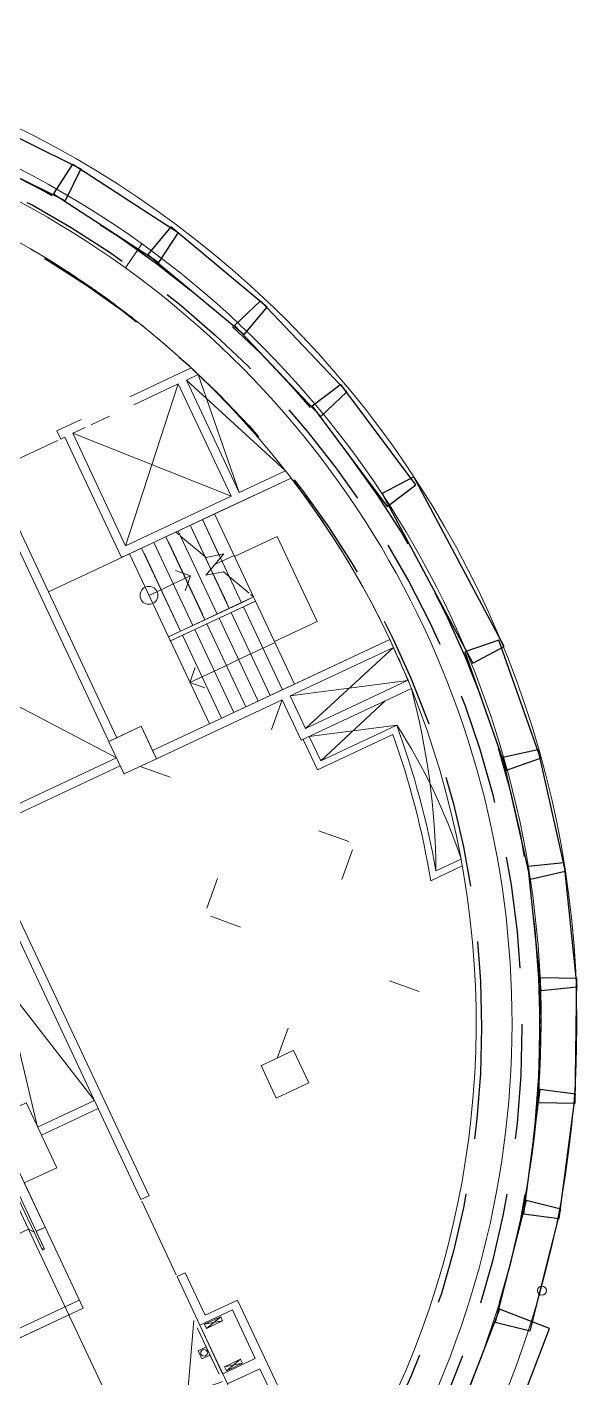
# Model space of a CAD drawing. Header units: metres. Extents: x 286532 to 329498, y 7396783 to 7466136.
# Drawn here: x 327089.9 to 327102.18, y 7397503.35 to 7397533.52 of the extents above; entities that cross this region are included whole.
import ezdxf

# ---------------------------------------------------------------- set-up
doc = ezdxf.new("R2010")
doc.units = ezdxf.units.M
doc.header["$LTSCALE"] = 10
doc.linetypes.add('L2$0$CONTINUO', pattern=[0])
doc.linetypes.add('L2$0$HIDDENX2', pattern=[0.75, 0.5, -0.25])
doc.layers.get('0').update_dxf_attribs({"color": 255})
doc.layers.add('_  ARQ-AUX-001', color=1, linetype='Continuous', lineweight=5)
doc.layers.add('L2$0$X3$0$AR-EQUIPAMENTO VISTA', color=1, linetype='Continuous', lineweight=9)
doc.layers.add('L2$0$AR-PROJEÇÃO', color=1, linetype='Continuous')

# ---------------------------------------------------------------- blocks, each defined once
blk = doc.blocks.new('ESTAÇÃO 2 - AGUABRANCA_120320_dwg_L2$0$X3$0$Tetra-ER - ER h_8_00m-2033579-NÍVEL 699_90m - INTERMEDIÁRIO 3-2366069-IMPLANTAÇÃO ÁGUA BRANCA')
at = {"layer": 'L2$0$X3$0$AR-EQUIPAMENTO VISTA', "color": 7}
for p, q in [((-0.58, -6.928), (0.58, -6.928)), ((0, -6.928), (0, -13.856)), ((-0.5, -14.116), (-0.58, -14.116)), ((0.5, -15.552), (0.5, -14.116)), ((0.85, -14.116), (0.63, -14.116)), ((-0.63, -16.106), (-0.58, -16.106)), ((0.58, -16.106), (0.63, -16.106))]:
    blk.add_line(p, q, dxfattribs=at)
at = {"layer": 'L2$0$X3$0$AR-EQUIPAMENTO VISTA', "color": 7, "flags": 128}
for points in [[(-0.63, -16.105), (-0.63, -15.666), (-0.63, -14.366), (-0.63, -13.288), (-0.63, -5.128), (-0.58, -5.128), (-0.58, -13.288), (-0.58, -14.366), (-0.58, -15.666), (-0.58, -16.105)], [(0.63, -16.105), (0.63, -15.666), (0.63, -14.366), (0.63, -13.288), (0.63, -5.128), (0.58, -5.128), (0.58, -13.288), (0.58, -14.366), (0.58, -15.666), (0.58, -16.105)], [(-0.63, -14.116), (-0.85, -14.116), (-0.85, -13.856), (-0.63, -13.856), (-0.85, -13.856), (-0.85, -6.928), (-0.63, -6.928)], [(-0.5, -6.928), (-0.5, -13.856), (-0.5, -14.116), (-0.5, -15.552), (-0.58, -15.666)], [(0.5, -6.928), (0.5, -13.856), (0.58, -13.856), (-0.58, -13.856), (-0.5, -13.856)], [(0.63, -6.928), (0.85, -6.928), (0.85, -12.975)], [(0.58, -14.116), (0.5, -14.116), (0.5, -13.856)], [(-0.63, -15.666), (-0.85, -15.666), (-0.85, -14.116)], [(0.85, -14.575), (0.85, -15.666), (0.63, -15.666)], [(0.85, -15.666), (0.85, -17.666), (-0.85, -17.666), (-0.85, -15.666)], [(0.58, -15.666), (0.5, -15.552), (-0.5, -15.552)]]:
    blk.add_lwpolyline(points, dxfattribs=at)
blk.add_lwpolyline([(0.63, -13.856), (0.85, -13.856)], close=True, dxfattribs=at)
blk = doc.blocks.new('ESTAÇÃO 2 - AGUABRANCA_120320_dwg_L2$0$X3$0$EE 224_ 225_ 264 - EE 224-1521252-NÍVEL 699_90m - INTERMEDIÁRIO 3-2366089-IMPLANTAÇÃO ÁGUA BRANCA')
at = {"layer": 'L2$0$X3$0$AR-EQUIPAMENTO VISTA', "color": 7}
for p, q in [((-0.54904, 1.305), (0.75, 0.555)), ((-0.575, 0.555), (0.575, 0.555)), ((-0.475, 0.375), (-0.575, 0.375)), ((0.475, 0.375), (0.575, 0.375))]:
    blk.add_line(p, q, dxfattribs=at)
at = {"layer": 'L2$0$X3$0$AR-EQUIPAMENTO VISTA', "color": 7, "flags": 128}
for points in [[(0.1, 0.555), (0.1, 0.755), (-0.1, 0.755), (-0.1, 0.555)], [(0.6, 0.475), (0.6, -0.325), (-0.6, -0.325), (-0.6, 0.475)]]:
    blk.add_lwpolyline(points, close=True, dxfattribs=at)
for points in [[(-0.375, 0.555), (-0.575, 0.555), (0.09375, 0.555)], [(-0.575, -0.025), (-0.475, -0.025), (-0.575, 0.375), (-0.575, -0.025), (-0.475, 0.375), (-0.475, -0.025)], [(0.475, -0.025), (0.475, 0.375), (0.575, -0.025), (0.475, -0.025), (0.575, 0.375), (0.575, -0.025)]]:
    blk.add_lwpolyline(points, dxfattribs=at)
at = {"layer": 'L2$0$X3$0$AR-EQUIPAMENTO VISTA', "color": 7}
blk.add_circle((0, 0.655), 0.075, dxfattribs=at)
blk.add_arc((0.75, 0.555), 1.5, 150, 180, dxfattribs=at)
blk = doc.blocks.new('L2$0$A$C0C183061')
at = {"color": 4, "linetype": 'L2$0$CONTINUO', "ltscale": 0.25}
for points in [[(10.7, 18.47), (8.191, 19.712), (8.545, 20.429), (11.055, 19.187)], [(12.787, 17.092), (10.44, 18.619), (10.876, 19.289), (13.223, 17.763)], [(12.546, 17.27), (14.699, 15.479), (15.21, 16.094), (13.058, 17.885)], [(14.48, 15.684), (16.408, 13.653), (16.988, 14.204), (15.06, 16.235)], [(16.215, 13.882), (17.893, 11.64), (18.533, 12.12), (16.856, 14.362)], [(17.779, 11.926), (19.802, 8.136), (20.507, 8.513), (18.484, 12.302)], [(19.628, 8.389), (20.557, 5.748), (21.312, 6.014), (20.383, 8.655)], [(21.089, 3.304), (20.475, 6.036), (21.255, 6.211), (21.869, 3.48)], [(21.33, 0.815), (21.04, 3.6), (21.836, 3.683), (22.126, 0.898)], [(21.279, -1.686), (21.317, 1.114), (22.117, 1.103), (22.079, -1.697)], [(21.301, -1.387), (20.936, -4.163), (21.729, -4.268), (22.094, -1.491)], [(20.992, -3.869), (20.305, -6.584), (21.081, -6.78), (21.768, -4.065)], [(20.396, -6.298), (19.396, -8.913), (20.517, -9.342), (21.517, -6.727)]]:
    blk.add_lwpolyline(points, close=True, dxfattribs=at)
at = {"layer": 'L2$0$AR-PROJEÇÃO', "linetype": 'L2$0$HIDDENX2', "ltscale": 0.5}
for radius in [21.3, 20.9, 20]:
    blk.add_circle((0, 0), radius, dxfattribs=at)

msp = doc.modelspace()

# ---------------------------------------------------------------- linework, layer by layer
at = {"layer": '_  ARQ-AUX-001'}
for p, q in [((327092.46, 7397528.673), (327092.098, 7397528.135)), ((327091.283, 7397527.731), (327091.265, 7397527.744)), ((327091.664, 7397527.462), (327091.648, 7397527.473)), ((327092.116, 7397527.124), (327092.098, 7397527.138)), ((327092.481, 7397526.837), (327092.472, 7397526.844)), ((327092.827, 7397526.551), (327092.822, 7397526.555)), ((327093.562, 7397525.899), (327092.195, 7397525.257)), ((327093.261, 7397526.174), (327093.255, 7397526.179)), ((327094.636, 7397523.117), (327093.457, 7397525.629)), ((327093.276, 7397525.544), (327094.455, 7397523.032)), ((327091.329, 7397524.63), (327091.737, 7397524.821)), ((327089.275, 7397523.665), (327090.578, 7397524.277)), ((327092.186, 7397521.746), (327094.087, 7397522.638)), ((327094.087, 7397522.638), (327094.899, 7397520.909)), ((327092.729, 7397522.001), (327092.766, 7397521.923)), ((327092.729, 7397522.001), (327092.766, 7397521.923)), ((327093.001, 7397522.128), (327093.037, 7397522.051)), ((327093.001, 7397522.128), (327093.037, 7397522.051)), ((327093.054, 7397522.015), (327093.821, 7397520.382)), ((327093.054, 7397522.015), (327093.821, 7397520.382)), ((327093.294, 7397522.171), (327093.222, 7397522.232)), ((327093.273, 7397522.256), (327093.324, 7397522.147)), ((327093.326, 7397522.142), (327094.092, 7397520.51)), ((327093.326, 7397522.142), (327094.092, 7397520.51)), ((327092.186, 7397521.746), (327092.223, 7397521.668)), ((327092.458, 7397521.873), (327092.494, 7397521.796)), ((327092.458, 7397521.873), (327092.494, 7397521.796)), ((327092.511, 7397521.76), (327093.277, 7397520.127)), ((327092.511, 7397521.76), (327093.277, 7397520.127)), ((327092.783, 7397521.887), (327093.549, 7397520.255)), ((327092.783, 7397521.887), (327093.549, 7397520.255)), ((327092.24, 7397521.632), (327092.998, 7397520.017)), ((327092.24, 7397521.632), (327092.998, 7397520.017)), ((327093.547, 7397521.252), (327093.215, 7397521.372)), ((327094.958, 7397520.782), (327094.889, 7397520.84)), ((327094.954, 7397520.791), (327094.958, 7397520.782)), ((327094.109, 7397520.474), (327094.144, 7397520.4)), ((327094.381, 7397520.601), (327094.415, 7397520.527)), ((327094.652, 7397520.729), (327094.687, 7397520.655)), ((327095.601, 7397518.709), (327094.729, 7397520.564)), ((327095.872, 7397518.836), (327095.001, 7397520.692)), ((327093.566, 7397520.219), (327093.601, 7397520.145)), ((327093.838, 7397520.346), (327093.872, 7397520.272)), ((327094.786, 7397518.326), (327093.915, 7397520.182)), ((327095.057, 7397518.454), (327094.186, 7397520.309)), ((327095.329, 7397518.581), (327094.458, 7397520.437)), ((327093.053, 7397519.899), (327093.058, 7397519.89)), ((327093.294, 7397520.091), (327093.329, 7397520.017)), ((327094.243, 7397518.071), (327093.372, 7397519.927)), ((327094.514, 7397518.199), (327093.643, 7397520.054)), ((327098.079, 7397519.651), (327096.116, 7397517.846)), ((327098.016, 7397519.799), (327098.011, 7397519.811)), ((327093.536, 7397518.872), (327093.868, 7397518.752)), ((327096.456, 7397517.122), (327097.897, 7397518.461)), ((327098.152, 7397517.918), (327096.201, 7397517.665)), ((327093.092, 7397516.758), (327092.427, 7397516.998)), ((327097.082, 7397515.317), (327096.417, 7397515.557)), ((327097.167, 7397515.136), (327096.927, 7397514.471)), ((327098.913, 7397514.443), (327099.616, 7397514.773)), ((327099.589, 7397514.926), (327099.028, 7397514.662)), ((327094.154, 7397514.495), (327093.914, 7397513.83)), ((327094.664, 7397513.408), (327093.999, 7397513.649)), ((327098.655, 7397511.968), (327097.99, 7397512.208)), ((327095.727, 7397511.145), (327095.486, 7397510.48)), ((327090.221, 7397508.754), (327091.488, 7397509.349)), ((327093.232, 7397505.634), (327092.459, 7397507.281)), ((327089.527, 7397504.35), (327091.065, 7397505.073)), ((327093.755, 7397504.509), (327094.265, 7397503.423))]:
    msp.add_line(p, q, dxfattribs=at)
for points in [[(327089.558, 7397528.796), (327089.99, 7397528.552), (327090.415, 7397528.297), (327090.833, 7397528.032), (327091.245, 7397527.757), (327091.65, 7397527.472), (327092.048, 7397527.176), (327092.438, 7397526.871), (327092.821, 7397526.556), (327093.196, 7397526.232), (327093.562, 7397525.899), (327093.641, 7397525.826), (327093.719, 7397525.752), (327094.066, 7397525.413), (327094.404, 7397525.067), (327094.734, 7397524.712), (327095.055, 7397524.35), (327095.367, 7397523.98), (327095.671, 7397523.602), (327095.734, 7397523.521), (327095.796, 7397523.44), (327096.081, 7397523.059), (327096.357, 7397522.672), (327096.624, 7397522.278), (327096.881, 7397521.877), (327097.128, 7397521.471), (327097.366, 7397521.059), (327097.594, 7397520.642), (327097.812, 7397520.219), (327098.02, 7397519.791), (327098.218, 7397519.358), (327098.405, 7397518.921), (327098.443, 7397518.828), (327098.481, 7397518.735), (327098.657, 7397518.281), (327098.823, 7397517.822), (327098.977, 7397517.359), (327099.12, 7397516.893), (327099.251, 7397516.424), (327099.371, 7397515.951), (327099.479, 7397515.476), (327099.576, 7397514.998), (327099.661, 7397514.518), (327099.735, 7397514.036), (327099.796, 7397513.552), (327099.846, 7397513.067), (327099.884, 7397512.581), (327099.91, 7397512.094), (327099.924, 7397511.607), (327099.926, 7397511.119), (327099.917, 7397510.632), (327099.895, 7397510.144), (327099.862, 7397509.658), (327099.817, 7397509.173), (327099.76, 7397508.688), (327099.691, 7397508.206), (327099.611, 7397507.725), (327099.518, 7397507.246), (327099.415, 7397506.77), (327099.299, 7397506.296), (327099.172, 7397505.825), (327099.034, 7397505.358), (327098.884, 7397504.894), (327098.723, 7397504.433), (327098.551, 7397503.977), (327098.368, 7397503.525), (327098.173, 7397503.078)], [(327093.719, 7397525.752), (327093.457, 7397525.629), (327095.671, 7397523.602), (327094.636, 7397523.117), (327093.719, 7397525.752)], [(327092.28, 7397525.076), (327093.276, 7397525.544), (327092.101, 7397521.927)], [(327091.109, 7397524.747), (327090.566, 7397524.492), (327090.651, 7397524.311), (327090.741, 7397524.354), (327092.005, 7397521.661), (327095.796, 7397523.44), (327094.087, 7397522.638), (327095.796, 7397523.44), (327094.087, 7397522.638), (327094.958, 7397520.782), (327094.087, 7397522.638), (327094.958, 7397520.782), (327093.058, 7397519.89)], [(327091.194, 7397524.566), (327090.922, 7397524.439), (327094.455, 7397523.032), (327092.101, 7397521.927), (327090.922, 7397524.439)], [(327092.223, 7397521.668), (327092.186, 7397521.746), (327093.058, 7397519.89), (327092.186, 7397521.746), (327090.376, 7397520.896), (327091.906, 7397517.637), (327089.112, 7397523.589), (327089.202, 7397523.631), (327089.117, 7397523.812), (327088.846, 7397523.685), (327091.725, 7397517.552), (327091.906, 7397517.637), (327092.449, 7397517.892), (327092.704, 7397517.349), (327093.971, 7397517.944), (327093.1, 7397519.799)], [(327088.919, 7397523.498), (327089.025, 7397523.272), (327084.42, 7397521.11), (327091.895, 7397517.19), (327088.545, 7397515.618), (327092.442, 7397507.317), (327092.623, 7397507.402), (327088.811, 7397515.521), (327091.98, 7397517.009), (327091.895, 7397517.19)], [(327093.87, 7397522.536), (327094.087, 7397522.638), (327092.186, 7397521.746), (327093.058, 7397519.89), (327092.186, 7397521.746), (327090.376, 7397520.896), (327091.906, 7397517.637), (327092.449, 7397517.892), (327092.704, 7397517.349), (327093.971, 7397517.944), (327093.1, 7397519.799), (327093.971, 7397517.944), (327095.872, 7397518.836)], [(327095.601, 7397518.709), (327094.729, 7397520.564), (327095.001, 7397520.692), (327095.872, 7397518.836), (327095.001, 7397520.692), (327095.872, 7397518.836), (327095.001, 7397520.692), (327093.1, 7397519.799), (327093.971, 7397517.944), (327095.872, 7397518.836), (327093.971, 7397517.944), (327093.1, 7397519.799), (327095.001, 7397520.692), (327094.98, 7397520.737), (327094.958, 7397520.782), (327094.98, 7397520.737), (327095.001, 7397520.692), (327094.98, 7397520.737), (327094.958, 7397520.782), (327094.087, 7397522.638), (327094.958, 7397520.782), (327094.087, 7397522.638), (327094.899, 7397520.909)], [(327093.544, 7397522.383), (327093.869, 7397521.692), (327094.004, 7397521.404), (327094.053, 7397521.3), (327094.364, 7397520.637)], [(327094.415, 7397520.527), (327093.544, 7397522.383), (327094.415, 7397520.527), (327094.381, 7397520.601)], [(327094.364, 7397520.637), (327094.053, 7397521.3), (327094.004, 7397521.404), (327094.053, 7397521.3), (327094.004, 7397521.404), (327093.869, 7397521.692), (327093.544, 7397522.383), (327094.415, 7397520.527), (327093.544, 7397522.383), (327093.869, 7397521.692), (327093.544, 7397522.383)], [(327093.816, 7397522.511), (327094.184, 7397521.725), (327094.216, 7397521.658), (327094.413, 7397521.237), (327094.635, 7397520.765)], [(327094.652, 7397520.729), (327094.687, 7397520.655), (327093.816, 7397522.511), (327094.687, 7397520.655)], [(327094.635, 7397520.765), (327094.413, 7397521.237), (327094.216, 7397521.658), (327094.413, 7397521.237), (327094.216, 7397521.658), (327094.184, 7397521.725), (327093.816, 7397522.511), (327094.687, 7397520.655), (327093.816, 7397522.511), (327094.184, 7397521.725), (327093.816, 7397522.511)], [(327093.566, 7397520.219), (327093.601, 7397520.145), (327092.729, 7397522.001), (327093.601, 7397520.145), (327092.729, 7397522.001), (327093.601, 7397520.145)], [(327093.838, 7397520.346), (327093.872, 7397520.272), (327093.001, 7397522.128), (327093.872, 7397520.272), (327093.001, 7397522.128), (327093.872, 7397520.272)], [(327093.273, 7397522.256), (327093.324, 7397522.147), (327093.273, 7397522.256), (327094.144, 7397520.4), (327093.273, 7397522.256), (327094.144, 7397520.4)], [(327094.109, 7397520.474), (327094.144, 7397520.4), (327093.273, 7397522.256), (327093.324, 7397522.147)], [(327094.856, 7397520.868), (327094.282, 7397521.347), (327093.89, 7397521.267), (327094.29, 7397521.747), (327093.898, 7397521.667), (327093.328, 7397522.143)], [(327094.534, 7397521.688), (327095.484, 7397522.134), (327096.376, 7397520.233), (327095.426, 7397519.787)], [(327093.329, 7397520.017), (327093.058, 7397519.89), (327094.958, 7397520.782), (327094.687, 7397520.655), (327094.415, 7397520.527), (327094.144, 7397520.4), (327093.872, 7397520.272), (327093.601, 7397520.145), (327093.329, 7397520.017), (327092.458, 7397521.873), (327093.329, 7397520.017), (327092.458, 7397521.873), (327093.329, 7397520.017), (327093.294, 7397520.091)], [(327094.09, 7397521.507), (327094.251, 7397521.583), (327094.523, 7397521.71)], [(327092.622, 7397520.818), (327092.893, 7397520.945), (327093.165, 7397521.073), (327093.437, 7397521.2), (327093.547, 7397521.252), (327093.427, 7397520.92)], [(327094.954, 7397520.791), (327094.958, 7397520.782), (327094.98, 7397520.737), (327095.001, 7397520.692)], [(327093.1, 7397519.799), (327095.001, 7397520.692), (327095.872, 7397518.836), (327095.001, 7397520.692), (327095.872, 7397518.836), (327097.999, 7397519.835), (327095.872, 7397518.836), (327097.999, 7397519.835)], [(327095.329, 7397518.581), (327094.458, 7397520.437), (327094.729, 7397520.564), (327095.601, 7397518.709), (327094.729, 7397520.564), (327095.601, 7397518.709), (327094.729, 7397520.564), (327095.601, 7397518.709), (327094.729, 7397520.564)], [(327094.514, 7397518.199), (327093.643, 7397520.054), (327093.915, 7397520.182), (327094.786, 7397518.326), (327093.915, 7397520.182), (327094.786, 7397518.326), (327093.915, 7397520.182), (327094.786, 7397518.326), (327093.915, 7397520.182)], [(327094.786, 7397518.326), (327093.915, 7397520.182), (327094.186, 7397520.309), (327095.057, 7397518.454), (327094.186, 7397520.309), (327095.057, 7397518.454), (327094.186, 7397520.309), (327095.057, 7397518.454), (327094.186, 7397520.309)], [(327095.057, 7397518.454), (327094.186, 7397520.309), (327094.458, 7397520.437), (327095.329, 7397518.581), (327094.458, 7397520.437), (327095.329, 7397518.581), (327094.458, 7397520.437), (327095.329, 7397518.581), (327094.458, 7397520.437)], [(327093.053, 7397519.899), (327093.058, 7397519.89), (327093.079, 7397519.845), (327093.1, 7397519.799), (327093.372, 7397519.927), (327094.243, 7397518.071), (327093.372, 7397519.927), (327094.243, 7397518.071), (327093.372, 7397519.927), (327094.243, 7397518.071), (327093.372, 7397519.927)], [(327094.243, 7397518.071), (327093.372, 7397519.927), (327093.643, 7397520.054), (327094.514, 7397518.199), (327093.643, 7397520.054), (327094.514, 7397518.199), (327093.643, 7397520.054), (327094.514, 7397518.199), (327093.643, 7397520.054)], [(327095.776, 7397518.57), (327098.084, 7397519.654), (327097.999, 7397519.835), (327092.704, 7397517.349), (327092.789, 7397517.168), (327095.595, 7397518.485)], [(327095.437, 7397519.764), (327095.165, 7397519.637), (327094.893, 7397519.509), (327094.622, 7397519.382), (327094.35, 7397519.254), (327094.079, 7397519.127), (327093.807, 7397518.999), (327093.536, 7397518.872), (327093.656, 7397519.204)], [(327083.871, 7397516.398), (327089.612, 7397504.169), (327091.15, 7397504.891), (327084.526, 7397519.002)], [(327084.209, 7397518.853), (327089.935, 7397506.657), (327090.056, 7397506.587), (327090.23, 7397506.216), (327090.276, 7397506.237), (327090.101, 7397506.608), (327090.301, 7397506.702)], [(327095.355, 7397517.82), (327095.595, 7397518.485), (327096.02, 7397517.58), (327098.481, 7397518.735)], [(327098.405, 7397518.921), (327096.116, 7397517.846), (327095.776, 7397518.57), (327098.4, 7397518.918)], [(327098.152, 7397517.918), (327096.456, 7397517.122), (327096.201, 7397517.665)], [(327096.065, 7397517.601), (327096.384, 7397516.922), (327098.066, 7397517.712)], [(327088.715, 7397515.255), (327087.403, 7397514.639), (327087.233, 7397515.001), (327088.545, 7397515.618), (327090.136, 7397508.935), (327091.403, 7397509.53), (327087.35, 7397514.752)], [(327090.301, 7397506.702), (327091.15, 7397504.891), (327088.073, 7397503.447), (327087.223, 7397505.257)], [(327096.24, 7397499.697), (327096.044, 7397500.115), (327096.768, 7397500.455), (327094.601, 7397505.072), (327093.877, 7397504.732), (327093.43, 7397505.682), (327093.249, 7397505.597), (327093.759, 7397504.511), (327094.484, 7397504.851)], [(327094.484, 7397504.851), (327094.994, 7397503.765), (327094.269, 7397503.425), (327094.376, 7397503.199), (327095.831, 7397500.098)], [(327094.376, 7397503.199), (327095.1, 7397503.539), (327095.78, 7397502.09), (327095.237, 7397501.835), (327095.3, 7397501.7), (327095.843, 7397501.955), (327096.523, 7397500.506), (327095.98, 7397500.251), (327096.012, 7397500.183), (327095.831, 7397500.098), (327096.107, 7397499.511)]]:
    msp.add_lwpolyline(points, dxfattribs=at)
for points in [[(327097.182, 7397521.381), (327097.184, 7397521.376)], [(327097.606, 7397520.62), (327097.611, 7397520.609)], [(327097.643, 7397520.549), (327097.65, 7397520.536)], [(327093.079, 7397519.845), (327093.1, 7397519.799), (327093.113, 7397519.773), (327093.058, 7397519.89)], [(327093.151, 7397519.69), (327093.971, 7397517.944)], [(327092.453, 7397517.883), (327092.449, 7397517.892), (327091.725, 7397517.552), (327091.729, 7397517.543), (327092.06, 7397516.837), (327092.065, 7397516.828), (327092.789, 7397517.168), (327092.785, 7397517.177)], [(327095.464, 7397509.586), (327095.473, 7397509.59), (327096.179, 7397509.922), (327096.189, 7397509.926), (327095.849, 7397510.65), (327095.84, 7397510.646), (327095.133, 7397510.315), (327095.124, 7397510.31)], [(327089.885, 7397509.469), (327089.881, 7397509.478), (327089.157, 7397509.138), (327089.161, 7397509.129), (327089.833, 7397507.699), (327089.837, 7397507.69), (327090.561, 7397508.03), (327090.557, 7397508.039)], [(327089.935, 7397506.657), (327087.491, 7397505.509), (327089.786, 7397500.621), (327092.23, 7397501.768)]]:
    msp.add_lwpolyline(points, close=True, dxfattribs=at)
for centre, radius in [((327079.927, 7397511.268), 22.25), ((327092.622, 7397520.818), 0.2), ((327101.394, 7397505.284), 0.1)]:
    msp.add_circle(centre, radius, dxfattribs=at)
for centre, radius, start, end in [((327079.927, 7397511.268), 21.45, 295.1481, 115.1481), ((327079.927, 7397511.268), 20.8, 295.1481, 115.1481), ((327079.927, 7397511.268), 20.8, 295.1481, 115.1481), ((327079.927, 7397511.268), 20, 59.1097, 59.8659), ((327079.927, 7397511.268), 20, 59.6565, 59.8106), ((327079.927, 7397511.268), 20, 57.6766, 58.4384), ((327079.927, 7397511.268), 20, 56.2418, 57.0108), ((327079.927, 7397511.268), 20, 54.8043, 55.5833), ((327079.927, 7397511.268), 20, 53.3624, 54.1557), ((327079.927, 7397511.268), 20, 51.9122, 52.7281), ((327079.927, 7397511.268), 20, 50.4439, 51.3006), ((327079.927, 7397511.268), 20, 48.9212, 49.873), ((327079.927, 7397511.268), 20, 47.0179, 48.4455), ((327079.927, 7397511.268), 20, 46.4019, 47.0179), ((327079.927, 7397511.268), 20, 37.4903, 38.0775), ((327079.927, 7397511.268), 20, 35.2567, 37.4903), ((327079.927, 7397511.268), 20, 25.3629, 37.4903), ((327079.927, 7397511.268), 20, 25.3629, 37.4903), ((327079.927, 7397511.268), 20, 25.3629, 37.4903), ((327079.927, 7397511.268), 20, 32.8416, 34.9646), ((327079.927, 7397511.268), 20, 30.359, 32.4622), ((327079.927, 7397511.268), 20, 27.8442, 30.0043), ((327079.927, 7397511.268), 20, 25.4903, 27.6487), ((327079.927, 7397511.268), 19.995, 22.4965, 24.7899), ((327079.927, 7397511.268), 20, 23.5572, 24.0169), ((327079.927, 7397511.268), 20, 22.4971, 22.7381), ((327079.927, 7397511.268), 20, 21.9235, 22.4972), ((327082.515, 7397514.518), 16.513, 0.5024, 14.7973), ((327087.253, 7397510.838), 12.997, 18.3543, 33.0079), ((327079.927, 7397511.268), 19.4, 10.0776, 20.0468), ((327079.927, 7397511.268), 19.25, 9.4942, 19.5585)]:
    msp.add_arc(centre, radius, start, end, dxfattribs=at)

# ---------------------------------------------------------------- block references
at = {"linetype": 'L2$0$CONTINUO'}
msp.add_blockref('L2$0$A$C0C183061', (327080.048, 7397511.165, 0), dxfattribs=at)
at = {"layer": '_  ARQ-AUX-001'}
for name, p, rotation in [('ESTAÇÃO 2 - AGUABRANCA_120320_dwg_L2$0$X3$0$Tetra-ER - ER h_8_00m-2033579-NÍVEL 699_90m - INTERMEDIÁRIO 3-2366069-IMPLANTAÇÃO ÁGUA BRANCA', (327082.874, 7397520.522), 25.14805029420121), ('ESTAÇÃO 2 - AGUABRANCA_120320_dwg_L2$0$X3$0$EE 224_ 225_ 264 - EE 224-1521252-NÍVEL 699_90m - INTERMEDIÁRIO 3-2366089-IMPLANTAÇÃO ÁGUA BRANCA', (327094.444, 7397504.17), 115.148050294201)]:
    msp.add_blockref(name, p, dxfattribs=dict(at, rotation=rotation))

doc.saveas('drawing.dxf')
